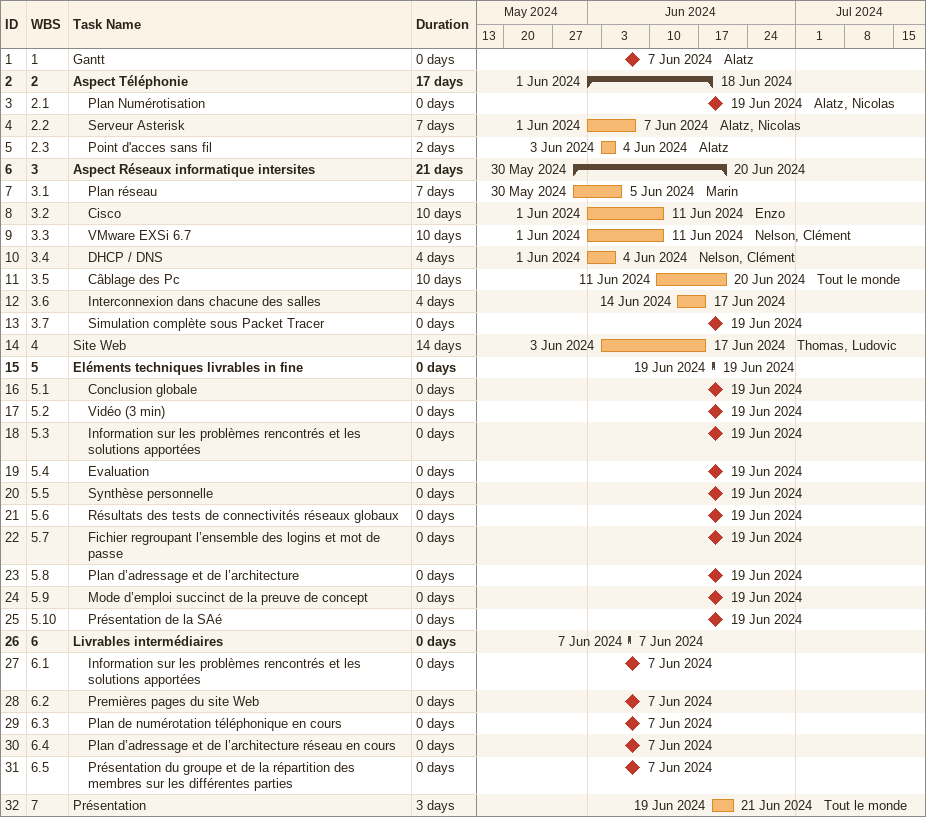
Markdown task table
| ID | WBS | Task | Duration | Start | Finish | Resources |
|---|---|---|---|---|---|---|
| 1 | 1 | Gantt | 0d | 2024-06-07 | 2024-06-07 | Alatz |
| 2 | 2 | **Aspect Téléphonie** | 17d | 2024-06-01 | 2024-06-18 |  |
| 3 | 2.1 | Plan Numérotisation | 0d | 2024-06-19 | 2024-06-19 | Alatz, Nicolas |
| 4 | 2.2 | Serveur Asterisk | 7d | 2024-06-01 | 2024-06-07 | Alatz, Nicolas |
| 5 | 2.3 | Point d'acces sans fil | 2d | 2024-06-03 | 2024-06-04 | Alatz |
| 6 | 3 | **Aspect Réseaux informatique intersites** | 21d | 2024-05-30 | 2024-06-20 |  |
| 7 | 3.1 | Plan réseau | 7d | 2024-05-30 | 2024-06-05 | Marin |
| 8 | 3.2 | Cisco | 10d | 2024-06-01 | 2024-06-11 | Enzo |
| 9 | 3.3 | VMware EXSi 6.7 | 10d | 2024-06-01 | 2024-06-11 | Nelson, Clément |
| 10 | 3.4 | DHCP / DNS | 4d | 2024-06-01 | 2024-06-04 | Nelson, Clément |
| 11 | 3.5 | Câblage des Pc | 10d | 2024-06-11 | 2024-06-20 | Tout le monde |
| 12 | 3.6 | Interconnexion dans chacune des salles | 4d | 2024-06-14 | 2024-06-17 |  |
| 13 | 3.7 | Simulation complète sous Packet Tracer | 0d | 2024-06-19 | 2024-06-19 |  |
| 14 | 4 | Site Web | 14d | 2024-06-03 | 2024-06-17 | Thomas, Ludovic |
| 15 | 5 | **Eléments techniques livrables in fine** | 0d | 2024-06-19 | 2024-06-19 |  |
| 16 | 5.1 | Conclusion globale | 0d | 2024-06-19 | 2024-06-19 |  |
| 17 | 5.2 | Vidéo (3 min) | 0d | 2024-06-19 | 2024-06-19 |  |
| 18 | 5.3 | Information sur les problèmes rencontrés et les solutions apportées | 0d | 2024-06-19 | 2024-06-19 |  |
| 19 | 5.4 | Evaluation | 0d | 2024-06-19 | 2024-06-19 |  |
| 20 | 5.5 | Synthèse personnelle | 0d | 2024-06-19 | 2024-06-19 |  |
| 21 | 5.6 | Résultats des tests de connectivités réseaux globaux | 0d | 2024-06-19 | 2024-06-19 |  |
| 22 | 5.7 | Fichier regroupant l’ensemble des logins et mot de passe | 0d | 2024-06-19 | 2024-06-19 |  |
| 23 | 5.8 | Plan d’adressage et de l’architecture | 0d | 2024-06-19 | 2024-06-19 |  |
| 24 | 5.9 | Mode d’emploi succinct de la preuve de concept | 0d | 2024-06-19 | 2024-06-19 |  |
| 25 | 5.10 | Présentation de la SAé | 0d | 2024-06-19 | 2024-06-19 |  |
| 26 | 6 | **Livrables intermédiaires** | 0d | 2024-06-07 | 2024-06-07 |  |
| 27 | 6.1 | Information sur les problèmes rencontrés et les solutions apportées | 0d | 2024-06-07 | 2024-06-07 |  |
| 28 | 6.2 | Premières pages du site Web | 0d | 2024-06-07 | 2024-06-07 |  |
| 29 | 6.3 | Plan de numérotation téléphonique en cours | 0d | 2024-06-07 | 2024-06-07 |  |
| 30 | 6.4 | Plan d’adressage et de l’architecture réseau en cours | 0d | 2024-06-07 | 2024-06-07 |  |
| 31 | 6.5 | Présentation du groupe et de la répartition des membres sur les différentes parties | 0d | 2024-06-07 | 2024-06-07 |  |
| 32 | 7 | Présentation | 3d | 2024-06-19 | 2024-06-21 | Tout le monde |
